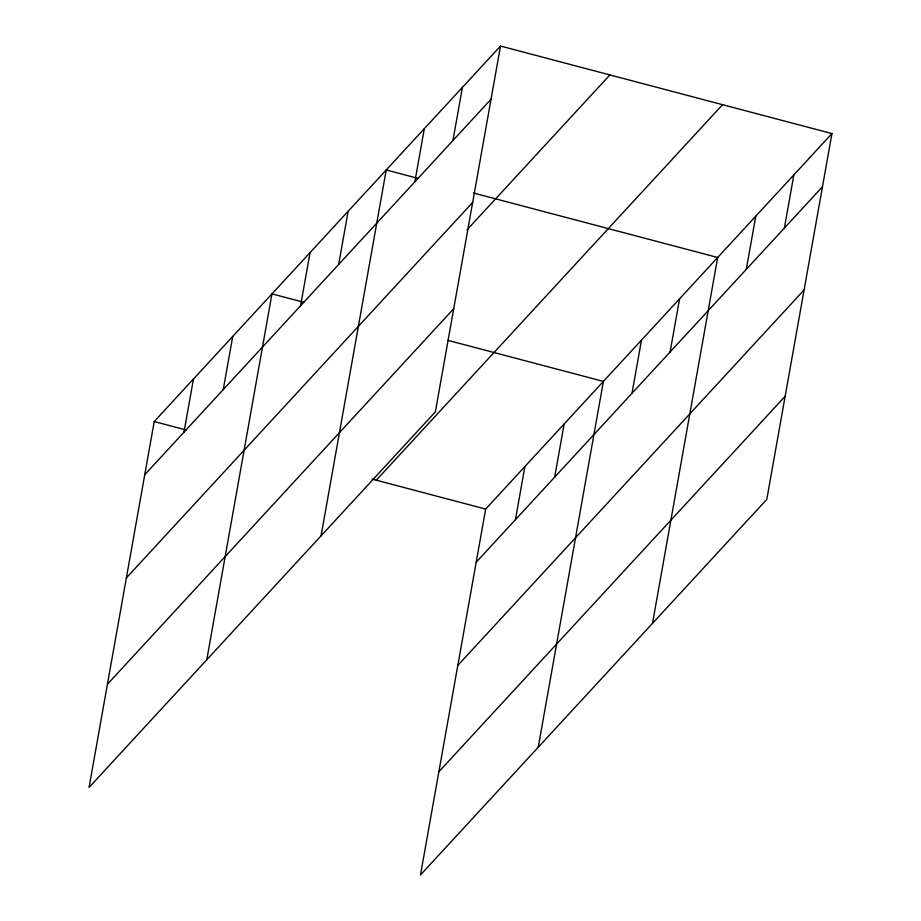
<?xml version="1.0" encoding="UTF-8"?>
<svg xmlns="http://www.w3.org/2000/svg" width="921" height="921" viewBox="0 0 921 921"><rect width="100%" height="100%" fill="white"/><g stroke="black" fill="none" stroke-linecap="round" stroke-linejoin="round"><path stroke-width="1.38" d="M500.517 46.05L154.221 421.553L89.049 787.432L435.345 411.917L500.517 46.05L831.951 133.568L766.779 499.447L420.483 874.95L485.655 509.083L831.951 133.568M183.993 432.168L193.468 379.003M223.239 389.606L232.714 336.441M206.788 659.758L271.96 293.88L303.803 302.295M300.58 305.749L310.055 252.584M338.675 264.442L348.15 211.277M321.061 535.838L386.233 169.971L418.076 178.375M414.864 181.828L424.328 128.664M452.948 140.522L462.423 87.357M515.438 519.686L524.901 466.521M554.684 477.136L564.147 423.959M538.221 747.276L603.393 381.409L448.113 340.402M632.013 393.267L641.488 340.102M670.108 351.96L679.583 298.795M652.505 623.356L717.678 257.489L473.463 192.996M746.298 269.346L755.761 216.182M784.393 228.04L793.856 174.875M144.747 474.729L491.043 99.215M126.373 577.916L472.657 202.413M467.039 229.824L609.886 74.935M107.435 684.234L453.719 308.731M376.286 480.198L722.582 104.695M476.192 562.247L822.476 186.744M457.806 665.434L804.102 289.931M438.868 771.752L785.164 396.249M154.221 421.553L186.065 429.969M372.107 479.093L485.655 509.083"/></g></svg>
